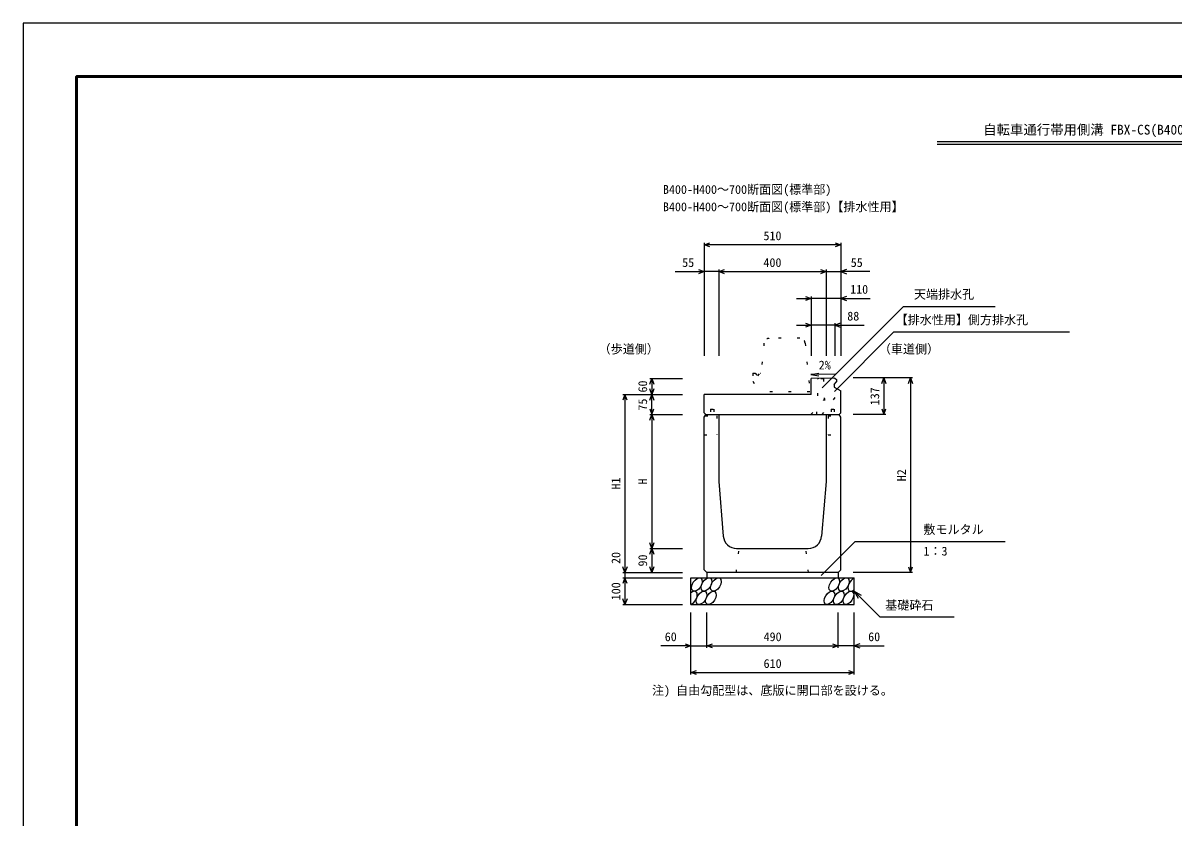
# Model space of a CAD drawing. Units: millimetres, scale not verified. Extents: x -12600 to 12600, y -5940 to 5940.
# Drawn here: x -12600 to -8300, y -2970 to 0 of the extents above; entities that cross this region are included whole.
import ezdxf
from ezdxf.enums import TextEntityAlignment as Align

# ---------------------------------------------------------------- set-up
doc = ezdxf.new("R2010")
doc.units = ezdxf.units.MM
doc.header["$LTSCALE"] = 40
doc.linetypes.add('DOTTED', pattern=[1.75, 0.25, -1.5])
for name, color, linetype, lineweight in [('0-0_DIM', 7, 'Continuous', 25), ('0-1_Defpoints', 5, 'Continuous', 25), ('0-2_HATCH', 6, 'Continuous', 25), ('0-5_OUTLINE', 3, 'Continuous', 25), ('0-6_OUTLINE2', 4, 'DOTTED', 25), ('0-7_TXT', 7, 'Continuous', 25), ('0-8_WAKU', 3, 'Continuous', 25)]:
    doc.layers.add(name, color=color, linetype=linetype, lineweight=lineweight)
doc.styles.add('ＭＳ ゴシック', font='')
doc.styles.get('ＭＳ ゴシック').set_extended_font_data('MS Gothic')

msp = doc.modelspace()

# ---------------------------------------------------------------- linework, layer by layer
at = {"layer": '0-0_DIM'}
for p, q in [((-10055, -821.3), (-10055, -1242.94)), ((-9545, -828.8), (-10055, -828.8)), ((-9545, -821.3), (-9545, -1242.94)), ((-10163.38, -928.8), (-10055, -928.8)), ((-10000, -928.8), (-10055, -928.8)), ((-10000, -921.3), (-10000, -1242.94)), ((-10000, -928.8), (-9600, -928.8)), ((-9600, -921.3), (-9600, -1242.94)), ((-9600, -928.8), (-9545, -928.8)), ((-9436.62, -928.8), (-9545, -928.8)), ((-9710, -1028.8), (-9655, -1028.8)), ((-9655, -1021.3), (-9655, -1242.94)), ((-9545, -1028.8), (-9655, -1028.8)), ((-9545, -1028.8), (-9435, -1028.8)), ((-9614.87, -1363), (-9310.65, -1058.78)), ((-9310.65, -1058.78), (-8967.54, -1058.78)), ((-9710, -1128.8), (-9655, -1128.8)), ((-9567, -1128.8), (-9655, -1128.8)), ((-9568.17, -1376.24), (-9346.03, -1154.1)), ((-9567, -1121.3), (-9567, -1242.94)), ((-9567, -1128.8), (-9457, -1128.8)), ((-9346.03, -1154.1), (-8690.13, -1154.1)), ((-10258.5, -1327.94), (-10136, -1327.94)), ((-10251, -1327.94), (-10251, -1387.94)), ((-9276.5, -1325.94), (-9499, -1325.94)), ((-9384, -1325.94), (-9384, -1462.94)), ((-9284, -1325.94), (-9284, -2052.94)), ((-10358.5, -1387.94), (-10136, -1387.94)), ((-10351, -1387.94), (-10351, -2052.94)), ((-10251, -1462.94), (-10251, -1387.94)), ((-10258.5, -1462.94), (-10136, -1462.94)), ((-10251, -1462.94), (-10251, -1962.94)), ((-9376.5, -1462.94), (-9499, -1462.94)), ((-10258.5, -1962.94), (-10136, -1962.94)), ((-10251, -1962.94), (-10251, -2052.94)), ((-9617.89, -2063.75), (-9491.66, -1937.52)), ((-9491.66, -1937.52), (-8930.19, -1937.52)), ((-10358.5, -2052.94), (-10136, -2052.94)), ((-10351, -2052.94), (-10351, -2072.94)), ((-9276.5, -2052.94), (-9499, -2052.94)), ((-10358.5, -2072.94), (-10136, -2072.94)), ((-10351, -2072.94), (-10351, -2172.94)), ((-9495, -2122.94), (-9399.24, -2218.7)), ((-9495, -2122.94), (-9469.02, -2137.94)), ((-9495, -2122.94), (-9480, -2148.92)), ((-10358.5, -2172.94), (-10136, -2172.94)), ((-10105, -2434.31), (-10105, -2202.94)), ((-10045, -2334.31), (-10045, -2202.94)), ((-9555, -2334.31), (-9555, -2202.94)), ((-9495, -2434.31), (-9495, -2202.94)), ((-9399.24, -2218.7), (-9121.69, -2218.7)), ((-10105, -2326.81), (-10216.79, -2326.81)), ((-10105, -2326.81), (-10045, -2326.81)), ((-10045, -2326.81), (-9555, -2326.81)), ((-9495, -2326.81), (-9555, -2326.81)), ((-9495, -2326.81), (-9383.21, -2326.81)), ((-10105, -2426.81), (-9495, -2426.81))]:
    msp.add_line(p, q, dxfattribs=at)
for points in [[(-10033.86, -836.5), (-10055, -828.8), (-10033.86, -821.11)], [(-9566.14, -821.11), (-9545, -828.8), (-9566.14, -836.5)], [(-10076.14, -921.11), (-10055, -928.8), (-10076.14, -936.5)], [(-9978.86, -936.5), (-10000, -928.8), (-9978.86, -921.11)], [(-9621.14, -921.11), (-9600, -928.8), (-9621.14, -936.5)], [(-9523.86, -921.11), (-9545, -928.8), (-9523.86, -936.5)], [(-9676.14, -1021.11), (-9655, -1028.8), (-9676.14, -1036.5)], [(-9523.86, -1021.11), (-9545, -1028.8), (-9523.86, -1036.5)], [(-9676.14, -1121.11), (-9655, -1128.8), (-9676.14, -1136.5)], [(-9545.86, -1121.11), (-9567, -1128.8), (-9545.86, -1136.5)], [(-10258.7, -1349.09), (-10251, -1327.94), (-10243.3, -1349.09)], [(-9391.7, -1347.09), (-9384, -1325.94), (-9376.3, -1347.09)], [(-9291.7, -1347.09), (-9284, -1325.94), (-9276.3, -1347.09)], [(-10243.3, -1366.8), (-10251, -1387.94), (-10258.7, -1366.8)], [(-10343.3, -1409.09), (-10351, -1387.94), (-10358.7, -1409.09)], [(-10258.7, -1409.09), (-10251, -1387.94), (-10243.3, -1409.09)], [(-10258.7, -1441.8), (-10251, -1462.94), (-10243.3, -1441.8)], [(-9391.7, -1441.8), (-9384, -1462.94), (-9376.3, -1441.8)], [(-10258.7, -1484.09), (-10251, -1462.94), (-10243.3, -1484.09)], [(-10243.3, -1941.8), (-10251, -1962.94), (-10258.7, -1941.8)], [(-10258.7, -1984.09), (-10251, -1962.94), (-10243.3, -1984.09)], [(-10343.3, -2031.8), (-10351, -2052.94), (-10358.7, -2031.8)], [(-10243.3, -2031.8), (-10251, -2052.94), (-10258.7, -2031.8)], [(-9291.7, -2031.8), (-9284, -2052.94), (-9276.3, -2031.8)], [(-10343.3, -2094.09), (-10351, -2072.94), (-10358.7, -2094.09)], [(-10343.3, -2151.8), (-10351, -2172.94), (-10358.7, -2151.8)], [(-10126.14, -2319.11), (-10105, -2326.81), (-10126.14, -2334.5)], [(-10023.86, -2334.5), (-10045, -2326.81), (-10023.86, -2319.11)], [(-9576.14, -2319.11), (-9555, -2326.81), (-9576.14, -2334.5)], [(-9473.86, -2319.11), (-9495, -2326.81), (-9473.86, -2334.5)], [(-10083.86, -2434.5), (-10105, -2426.81), (-10083.86, -2419.11)], [(-9516.14, -2419.11), (-9495, -2426.81), (-9516.14, -2434.5)]]:
    msp.add_lwpolyline(points, dxfattribs=at)
at = {"layer": '0-1_Defpoints'}
msp.add_lwpolyline([(-12600, -5940), (-4200, -5940), (-4200, 0), (-12600, 0)], close=True, dxfattribs=at)
at = {"layer": '0-2_HATCH'}
for centre in [(-10082.11, -2097.94), (-10046.63, -2097.94), (-10011.16, -2097.94), (-9568.95, -2097.94), (-9533.48, -2097.94), (-10065.23, -2147.94), (-10029.75, -2147.94), (-9587.55, -2147.94), (-9552.07, -2147.94), (-9516.59, -2147.94)]:
    msp.add_ellipse(centre, major_axis=(14.54, 23.54), ratio=0.5792, dxfattribs=at)
for centre, start_param, end_param in [((-9498, -2097.94), 0.6666252, 4.1103269), ((-10100.7, -2147.94), 3.7419964, 7.318141)]:
    msp.add_ellipse(centre, major_axis=(14.54, 23.54), ratio=0.5792, start_param=start_param, end_param=end_param, dxfattribs=at)
at = {"layer": '0-5_OUTLINE', "linetype": 'DOTTED'}
for p, q in [((-9831.81, -1195.99), (-9843, -1307.94)), ((-9698.1, -1177.94), (-9811.9, -1177.94)), ((-9678.2, -1195.95), (-9660, -1377.94)), ((-9873, -1307.94), (-9873, -1337.94)), ((-9873, -1307.94), (-9865, -1307.94)), ((-9873, -1337.94), (-9850, -1377.94)), ((-9660, -1377.94), (-9850, -1377.94))]:
    msp.add_line(p, q, dxfattribs=at)
at = {"layer": '0-5_OUTLINE'}
for p, q in [((-9566.86, -1326.26), (-9655, -1327.94)), ((-9655, -1387.94), (-9655, -1327.94)), ((-9566.86, -1326.26), (-9561, -1332)), ((-9561, -1332), (-9561, -1340.94)), ((-9570, -1350.94), (-9561, -1340.94)), ((-9570, -1350.94), (-9570, -1360.94)), ((-9570, -1360.94), (-9545, -1373.94)), ((-9545, -1456.94), (-9545, -1373.94)), ((-10055, -1456.94), (-10055, -1387.94)), ((-9655, -1387.94), (-10055, -1387.94)), ((-10055, -1456.94), (-10049, -1462.94)), ((-9551, -1462.94), (-9545, -1456.94)), ((-10049, -1462.94), (-9551, -1462.94)), ((-10000, -1462.94), (-10000, -1712.94)), ((-9600, -1462.94), (-9600, -1712.94)), ((-10000, -1712.94), (-9983.68, -1916.93)), ((-9600, -1712.94), (-9616.32, -1916.93)), ((-9933.84, -1962.94), (-9666.16, -1962.94)), ((-10055, -2042.94), (-10045, -2052.94)), ((-9555, -2052.94), (-10045, -2052.94)), ((-10045, -2052.94), (-10045, -2072.94)), ((-9555, -2052.94), (-9545, -2042.94)), ((-9555, -2052.94), (-9555, -2072.94)), ((-10105, -2072.94), (-9495, -2072.94)), ((-10105, -2172.94), (-10105, -2072.94)), ((-9495, -2172.94), (-9495, -2072.94)), ((-10105, -2172.94), (-9495, -2172.94))]:
    msp.add_line(p, q, dxfattribs=at)
at = {"layer": '0-5_OUTLINE', "linetype": 'DOTTED'}
msp.add_lwpolyline([(-9865, -1307.94), (-9855, -1317.94), (-9845, -1307.94), (-9843, -1307.94)], dxfattribs=at)
at = {"layer": '0-5_OUTLINE'}
for points in [[(-10055, -2042.94), (-10055, -1472.94), (-10049, -1462.94)], [(-9545, -2042.94), (-9545, -1472.94), (-9551, -1462.94)]]:
    msp.add_lwpolyline(points, dxfattribs=at)
at = {"layer": '0-5_OUTLINE', "linetype": 'DOTTED'}
for centre, start, end in [((-9811.9, -1197.94), 90, 174.40835), ((-9698.1, -1197.94), 4.08463, 90)]:
    msp.add_arc(centre, 20, start, end, dxfattribs=at)
at = {"layer": '0-5_OUTLINE'}
for centre, start, end in [((-9933.84, -1912.94), 184.57392, 270), ((-9666.16, -1912.94), 270, 355.42608)]:
    msp.add_arc(centre, 50, start, end, dxfattribs=at)
at = {"layer": '0-6_OUTLINE2'}
for p, q in [((-9634.4, -1462.94), (-9627.89, -1330.03)), ((-9627.89, -1330.03), (-9630.72, -1327.44)), ((-9609.72, -1329.82), (-9627.89, -1330.03)), ((-9609.72, -1329.84), (-9607.12, -1327.03)), ((-9609.72, -1329.84), (-9603.2, -1462.94)), ((-9656.39, -1462.94), (-9567.22, -1362.39)), ((-9614.85, -1462.94), (-9546.21, -1373.31)), ((-10031, -1442.44), (-10019, -1442.44)), ((-10031, -1442.44), (-10031, -1467.44)), ((-10019, -1442.44), (-10019, -1467.44)), ((-9581, -1442.44), (-9569, -1442.44)), ((-9581, -1442.44), (-9581, -1467.44)), ((-9569, -1442.44), (-9569, -1467.44)), ((-10051.7, -1467.44), (-10008, -1467.44)), ((-10008, -1467.44), (-10008, -1537.94)), ((-9592, -1467.44), (-9548.3, -1467.44)), ((-9592, -1467.44), (-9592, -1537.94)), ((-10055, -1537.94), (-10008, -1537.94)), ((-9592, -1537.94), (-9545, -1537.94)), ((-9935, -2052.94), (-9925, -1962.94)), ((-9665, -2052.94), (-9675, -1962.94))]:
    msp.add_line(p, q, dxfattribs=at)
at = {"layer": '0-7_TXT'}
for p, q in [((-9184.18, -442.8), (-7615.82, -442.8)), ((-9184.18, -452.4), (-7615.82, -452.4)), ((-9656.83, -1313.5), (-9627.19, -1318.15))]:
    msp.add_line(p, q, dxfattribs=at)
msp.add_lwpolyline([(-9566.41, -1311.78), (-9656.83, -1313.5), (-9627.39, -1307.73)], dxfattribs=at)
at = {"layer": '0-8_WAKU', "lineweight": 50}
msp.add_lwpolyline([(-12400, -5740), (-4400, -5740), (-4400, -200), (-12400, -200)], close=True, dxfattribs=at)

# ---------------------------------------------------------------- texts
at = {"layer": '0-0_DIM', "style": 'ＭＳ ゴシック'}
for s, p in [('510', (-9833.75, -821.3)), ('55', (-10137.34, -921.3)), ('400', (-9833.75, -921.3)), ('55', (-9507.66, -921.3)), ('110', (-9509.93, -1021.3)), ('天端排水孔', (-9271.54, -1040.04)), ('88', (-9520.68, -1121.3)), ('【排水性用】側方排水孔', (-9339.84, -1135.36)), ('（歩道側）', (-10449.39, -1244.65)), ('（車道側）', (-9402.57, -1244.65)), ('敷モルタル', (-9236.06, -1918.78)), ('1：3', (-9236.06, -1999.47)), ('基礎砕石', (-9378.68, -2201.53)), ('60', (-10202.5, -2319.31)), ('490', (-9833.22, -2319.31)), ('60', (-9442.5, -2319.31)), ('610', (-9833.22, -2419.31))]:
    msp.add_text(s, height=32.99, dxfattribs=at).set_placement(p, align=Align.BOTTOM_LEFT)
for s, p in [('60', (-10258.5, -1380.44)), ('137', (-9391.5, -1428.19)), ('75', (-10258.5, -1447.94)), ('H2', (-9291.5, -1711.94)), ('H1', (-10358.5, -1742.94)), ('H', (-10258.5, -1724.19)), ('20', (-10358.5, -2021.13)), ('90', (-10258.5, -2030.44)), ('100', (-10358.5, -2156.69))]:
    msp.add_text(s, height=32.99, rotation=90, dxfattribs=at).set_placement(p, align=Align.BOTTOM_LEFT)
at = {"layer": '0-7_TXT', "style": 'ＭＳ ゴシック'}
for s, height, p in [('自転車通行帯用側溝 FBX-CS(B400自由勾配型・標準部)', 36.66, (-9012.5, -427.8)), ('B400-H400～700断面図(標準部)', 32.99, (-10209.34, -648.2)), ('B400-H400～700断面図(標準部)【排水性用】', 32.99, (-10209.34, -713.07)), ('2%', 32.99, (-9627.26, -1304.17)), ('注) 自由勾配型は、底版に開口部を設ける。', 32.99, (-10250, -2520))]:
    msp.add_text(s, height=height, dxfattribs=at).set_placement(p, align=Align.BOTTOM_LEFT)

doc.saveas('drawing.dxf')
